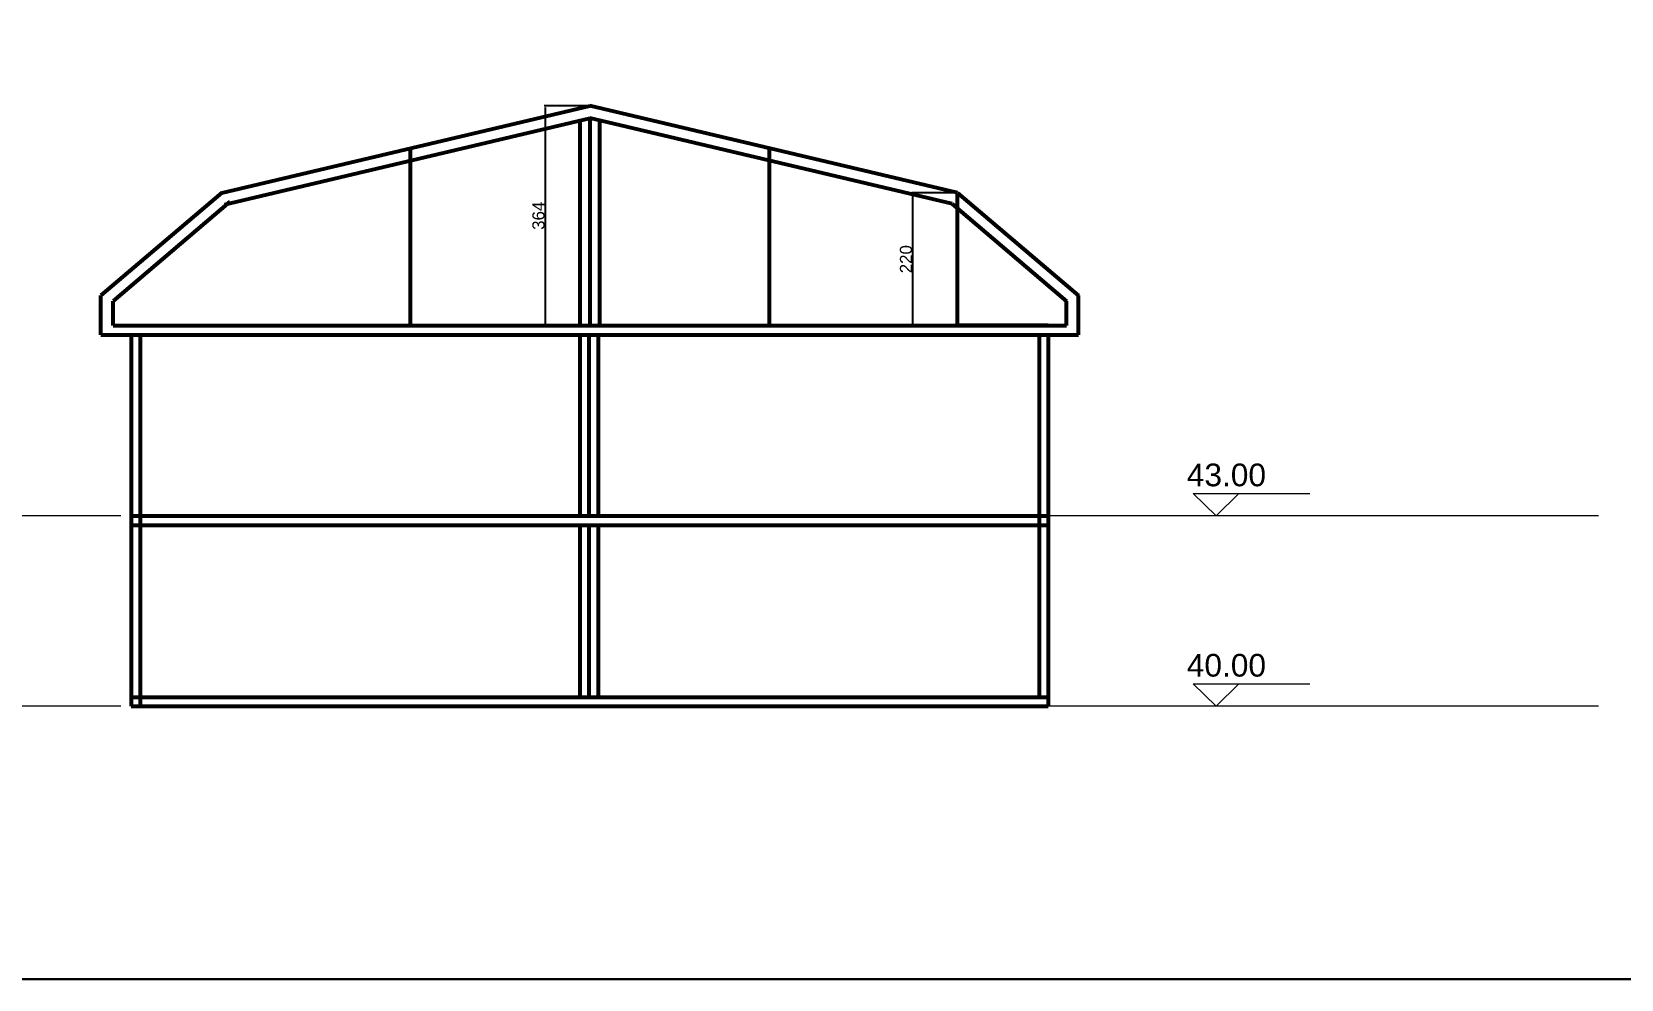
# Model space of a CAD drawing. Header units: millimetres. Extents: x 694231 to 734331, y 4486031 to 4541543.
# Drawn here: x 723993 to 726622, y 4486031 to 4487599 of the extents above; entities that cross this region are included whole.
import ezdxf

# ---------------------------------------------------------------- set-up
doc = ezdxf.new("R2010")
doc.units = ezdxf.units.MM
doc.layers.add('_P3_S_Duvar_Ç', color=7, linetype='Continuous', lineweight=30)
doc.styles.get("Standard").update_dxf_attribs({"font": 'arial.ttf'})
doc.dimstyles.new('ISO-25', dxfattribs={"dimtxt": 20, "dimasz": 2.5, "dimexe": 1.25, "dimexo": 0.625, "dimtad": 1, "dimdec": 0, "dimtxsty": 'Standard', "dimcen": 2.5, "dimadec": 0, "dimazin": 0, "dimtfac": 1, "dimtdec": 0, "dimtmove": 0, "dimatfit": 3, "dimfxl": 1, "dimarcsym": 0})

# ---------------------------------------------------------------- blocks, each defined once
blk = doc.blocks.new('*D133')
at = {"color": 0, "lineweight": -2, "transparency": 16777216}
for p, q in [((725523.8, 4487333.1), (725448.5, 4487333.1)), ((725449.8, 4487330.6), (725449.8, 4487115.6)), ((725523.8, 4487113.1), (725448.5, 4487113.1))]:
    blk.add_line(p, q, dxfattribs=at)
at = {"color": 0, "lineweight": 30, "transparency": 16777216}
for points in [[(725449.4, 4487330.6), (725450.2, 4487330.6), (725449.8, 4487333.1)], [(725449.4, 4487115.6), (725450.2, 4487115.6), (725449.8, 4487113.1)]]:
    blk.add_solid(points, dxfattribs=at)
at = {"layer": 'Defpoints', "color": 0, "lineweight": 30, "transparency": 16777216}
for p in [(725524.4, 4487333.1), (725449.8, 4487113.1), (725524.4, 4487113.1)]:
    blk.add_point(p, dxfattribs=at)
at = {"color": 0, "lineweight": 5, "transparency": 16777216, "insert": (725439, 4487223.1), "char_height": 20, "attachment_point": 5, "rotation": 90}
blk.add_mtext('220', dxfattribs=at)
blk = doc.blocks.new('*D134')
at = {"color": 0, "lineweight": -2, "transparency": 16777216}
for p, q in [((724915.2, 4487476.9), (724840.6, 4487476.9)), ((724841.8, 4487474.4), (724841.8, 4487115.6)), ((724915.2, 4487113.1), (724840.6, 4487113.1))]:
    blk.add_line(p, q, dxfattribs=at)
at = {"color": 0, "lineweight": 30, "transparency": 16777216}
for points in [[(724841.4, 4487474.4), (724842.2, 4487474.4), (724841.8, 4487476.9)], [(724841.4, 4487115.6), (724842.2, 4487115.6), (724841.8, 4487113.1)]]:
    blk.add_solid(points, dxfattribs=at)
at = {"layer": 'Defpoints', "color": 0, "lineweight": 30, "transparency": 16777216}
for p in [(724915.8, 4487476.9), (724841.8, 4487113.1), (724915.8, 4487113.1)]:
    blk.add_point(p, dxfattribs=at)
at = {"color": 0, "lineweight": 5, "transparency": 16777216, "insert": (724831, 4487295), "char_height": 20, "attachment_point": 5, "rotation": 90}
blk.add_mtext('364', dxfattribs=at)

msp = doc.modelspace()

# ---------------------------------------------------------------- linework, layer by layer
at = {"color": 7, "lineweight": 53}
for points in [[(724307.2, 4487333.1), (724915.8, 4487476.9)], [(725524.4, 4487333.1), (724915.8, 4487476.9)], [(724311.8, 4487313.6), (724915.8, 4487456.4)], [(724899.5, 4487452.5), (724899.5, 4487113.1)], [(725515.1, 4487314.7), (724915.8, 4487456.4)], [(724915.8, 4487456.4), (724915.8, 4487113.4)], [(724932, 4487452.5), (724932, 4487113.4)], [(724618.9, 4487406.8), (724618.9, 4487113.1)], [(725212.6, 4487406.8), (725212.6, 4487113.1)], [(724307.2, 4487333.1), (724107.2, 4487163.1)], [(725674.4, 4487113.1), (725524.4, 4487113.1), (725524.4, 4487333.1)], [(725524.4, 4487333.1), (725724.4, 4487163.1)], [(724320.2, 4487317.8), (724127.2, 4487153.8)], [(725515.1, 4487314.7), (725704.4, 4487153.8)], [(724107.2, 4487098.1), (724107.2, 4487163.1)], [(725724.4, 4487098.1), (725724.4, 4487163.1)], [(724127.2, 4487113.1), (724127.2, 4487153.8)], [(725704.4, 4487113.1), (725704.4, 4487153.8)], [(724127.2, 4487113.1), (725674.4, 4487113.1)], [(725674.4, 4487113.1), (725704.4, 4487113.1)], [(724107.2, 4487098.1), (725724.4, 4487098.1)], [(724157.2, 4487098.1), (724157.2, 4486483.1)], [(724172.2, 4487098.1), (724172.2, 4486483.1)], [(724899.5, 4487098.1), (724899.5, 4486798.1)], [(724914.5, 4487098.1), (724914.5, 4486798.1)], [(724929.5, 4487098.1), (724929.5, 4486798.1)], [(725659.4, 4487098.1), (725659.4, 4486498.1)], [(725674.4, 4487098.1), (725674.4, 4486483.1)], [(724157.2, 4486798.1), (725674.4, 4486798.1)], [(724157.2, 4486783.1), (725674.4, 4486783.1)], [(724899.5, 4486783.1), (724899.5, 4486498.1)], [(724914.5, 4486783.1), (724914.5, 4486498.1)], [(724929.5, 4486783.1), (724929.5, 4486498.1)], [(724157.2, 4486498.1), (725674.4, 4486498.1)], [(724157.2, 4486483.1), (725674.4, 4486483.1)]]:
    msp.add_lwpolyline(points, dxfattribs=at)
at = {"color": 7, "lineweight": 18}
for points in [[(725952, 4486798.1), (725914.3, 4486835.1)], [(725914.3, 4486835.1), (726107.1, 4486835.1)], [(725952, 4486798.1), (725989.8, 4486835.1)], [(725952, 4486483.1), (725914.3, 4486520.1)], [(725914.3, 4486520.1), (726107.1, 4486520.1)], [(725952, 4486483.1), (725989.8, 4486520.1)]]:
    msp.add_lwpolyline(points, dxfattribs=at)
at = {"color": 8, "lineweight": 15}
for points in [[(724140, 4486798.1), (723229.7, 4486798.1)], [(726584.7, 4486798.1), (725674.4, 4486798.1)], [(724140, 4486483.1), (723229.7, 4486483.1)], [(726584.7, 4486483.1), (725674.4, 4486483.1)]]:
    msp.add_lwpolyline(points, dxfattribs=at)
at = {"layer": '_P3_S_Duvar_Ç', "color": 7, "lineweight": 30}
msp.add_lwpolyline([(721989.4, 4493909.2), (727993, 4493909.2), (727993, 4486031.5), (721989.4, 4486031.5)], close=True, dxfattribs=at)

# ---------------------------------------------------------------- texts
at = {"color": 6, "lineweight": 53, "char_height": 37.5, "attachment_point": 1}
for s, insert in [('{\\C7;43.00}', (725903.5, 4486884.8)), ('{\\C7;40.00}', (725903.5, 4486569.8))]:
    msp.add_mtext_dynamic_manual_height_columns(s, width=2218.721, gutter_width=187.5, heights=[0], dxfattribs=dict(at, insert=insert))

# ---------------------------------------------------------------- dimensions: what is measured, and where the dimension line sits
at = {"color": 2, "lineweight": 5}
for p1, p2, distance, picture, middle in [((724915.8, 4487476.9), (724915.8, 4487113.1), -74, '*D134', (724831, 4487295)), ((725524.4, 4487333.1), (725524.4, 4487113.1), -74.6, '*D133', (725439, 4487223.1))]:
    dim = msp.add_aligned_dim(p1=p1, p2=p2, distance=distance, dimstyle='ISO-25', dxfattribs=at)
    dim.commit()
    dim.dimension.update_dxf_attribs({"geometry": picture, "text_midpoint": middle})

doc.saveas('drawing.dxf')
